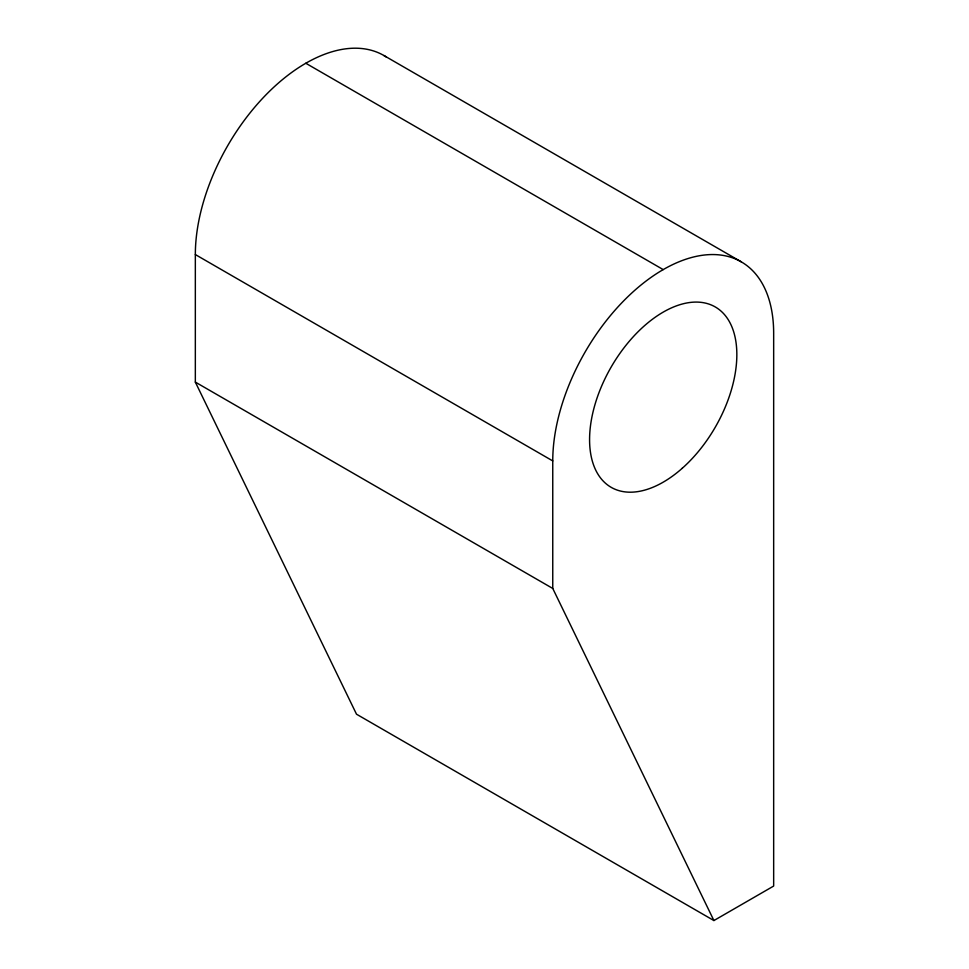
<?xml version="1.0" encoding="UTF-8"?>
<svg xmlns="http://www.w3.org/2000/svg" width="969" height="969" viewBox="0 0 969 969"><rect width="100%" height="100%" fill="white"/><g stroke="black" fill="none" stroke-linecap="round" stroke-linejoin="round"><path stroke-width="1.45" d="M386.389 57.05A156.203 90.19 -60 0 0 265.191 95.628A156.203 90.19 -60 0 0 195.338 254.556L195.338 382.101L356.507 714.201L713.911 920.55L773.662 886.054L773.662 333.372A156.203 90.19 -60 0 0 663.208 269.6L305.792 63.251M383.894 55.512L741.309 261.86M195.338 254.556L552.754 460.917L552.754 588.449L713.911 920.55M195.338 382.101L552.754 588.449M552.754 460.917A156.203 90.19 -60 0 1 663.208 269.6M682.261 468.269A104.143 60.126 -60 0 0 715.279 306.955A104.143 60.126 -60 0 0 592.083 416.198A104.143 60.126 -60 0 0 682.261 468.269"/></g></svg>
